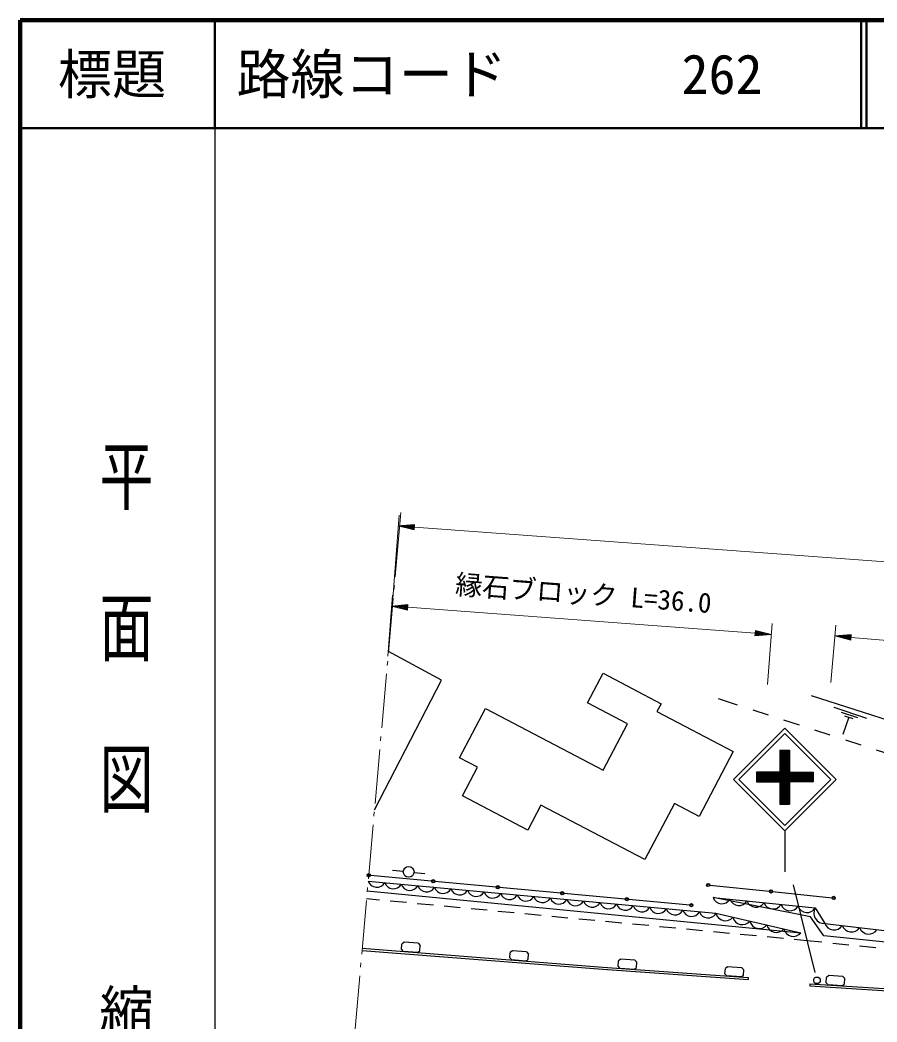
# Model space of a CAD drawing. Units: millimetres, scale not verified. Extents: x 40000 to 680000, y 20000 to 380000.
# Drawn here: x 40000 to 119205, y 287422 to 380000 of the extents above; entities that cross this region are included whole.
import ezdxf
from ezdxf.enums import TextEntityAlignment as Align

# ---------------------------------------------------------------- set-up
doc = ezdxf.new("R2010")
doc.units = ezdxf.units.MM
doc.header["$LTSCALE"] = 1000
for name, color, linetype, lineweight in [('M-BGD', 7, 'Continuous', 25), ('M-BGD-HTXT', 7, 'Continuous', 13), ('M-STR-HTXT', 7, 'Continuous', 13), ('M-STR-STRC', 7, 'Continuous', 25), ('M-STR-STRD', 7, 'Continuous', 25), ('M-TTL', 2, 'Continuous', 140), ('M-TTL-BAND', 7, 'Continuous', 25), ('M-TTL-LINE', 7, 'Continuous', 50)]:
    doc.layers.add(name, color=color, linetype=linetype, lineweight=lineweight)
doc.layers.add('M-TTL-TXT', color=7, linetype='Continuous')
doc.styles.add('@ＭＳ ゴシック', font='')
doc.styles.add('ＭＳ ゴシック', font='')
doc.styles.get('@ＭＳ ゴシック').set_extended_font_data('@MS Gothic')
doc.styles.get('ＭＳ ゴシック').set_extended_font_data('MS Gothic')

msp = doc.modelspace()

# ---------------------------------------------------------------- hatches: boundary and pattern name
at = {"layer": 'M-STR-STRC'}
h = msp.add_hatch(dxfattribs=at)
h.set_pattern_fill('USER', color=256, style=0, pattern_type=2)
h.set_pattern_definition([(45, (625804, 433718), (-70.7128, 70.7128), []), (135, (625804, 433718), (-70.71634, -70.71634), [])])
h.paths.add_polyline_path([(108069, 309595), (108069, 310495), (110231, 310495), (110231, 312527), (111131, 312527), (111131, 307562), (110231, 307562), (110231, 309595)])
h = msp.add_hatch(dxfattribs=at)
h.set_pattern_fill('USER', color=256, style=0, pattern_type=2)
h.set_pattern_definition([(315, (113293, 310072), (70.7107, 70.7107), []), (45, (113293, 310072), (-70.7107, 70.7107), [])])
h.paths.add_polyline_path([(111131, 310495), (111131, 309595), (113293, 309595), (113293, 310495)])

# ---------------------------------------------------------------- linework, layer by layer
at = {"layer": 'M-BGD'}
for p, q in [((92447, 316906), (93890, 319651)), ((93890, 319651), (99250, 316832)), ((96143, 314962), (92447, 316906)), ((99250, 316832), (98870, 316109)), ((106329, 316694), (104560, 317265)), ((80625, 311831), (83026, 316395)), ((83026, 316395), (93892, 310681)), ((98870, 316109), (105923, 312400)), ((109183, 315772), (107756, 316233)), ((115205, 316499), (118245, 315498)), ((115899, 316046), (117419, 315545)), ((116212, 315718), (116972, 315468)), ((93892, 310681), (96143, 314962)), ((112038, 314850), (110611, 315311)), ((116592, 315593), (116058, 313972)), ((114893, 313928), (113465, 314389)), ((117748, 313005), (116320, 313467)), ((105923, 312400), (102772, 306409)), ((120602, 312083), (119175, 312544)), ((82281, 310960), (80625, 311831)), ((80898, 308330), (82281, 310960)), ((86928, 305159), (80898, 308330)), ((88143, 307469), (86928, 305159)), ((97746, 302419), (88143, 307469)), ((100478, 307615), (97746, 302419)), ((102772, 306409), (100478, 307615)), ((78043, 300437), (72378, 300962)), ((75423, 301332), (74426, 301411)), ((76419, 301238), (77413, 301129)), ((84007, 299885), (78342, 300409)), ((103761, 300060), (109260, 299494)), ((72099, 299544), (112159, 295663)), ((89971, 299333), (84305, 299857)), ((95934, 298780), (90269, 299305)), ((109558, 299463), (115057, 298897)), ((72036, 298825), (73223, 298713)), ((74218, 298618), (75712, 298477)), ((76707, 298382), (78201, 298240)), ((79196, 298146), (80689, 298004)), ((101898, 298228), (96233, 298753)), ((81685, 297910), (83178, 297768)), ((84174, 297673), (85667, 297532)), ((86663, 297437), (88156, 297295)), ((89151, 297201), (90645, 297059)), ((91640, 296965), (93133, 296823)), ((94129, 296728), (95622, 296587)), ((96618, 296492), (98111, 296351)), ((99107, 296256), (100600, 296114)), ((101595, 296020), (103089, 295878)), ((104084, 295784), (105578, 295642)), ((106573, 295547), (108066, 295406)), ((75245, 294140), (75282, 294621)), ((75496, 294791), (75282, 294621)), ((76794, 294689), (75496, 294791)), ((76794, 294689), (76979, 294488)), ((76941, 294006), (76979, 294488)), ((109062, 295311), (110555, 295169)), ((111551, 295075), (112738, 294962)), ((112738, 294962), (114124, 294820)), ((115119, 294717), (116611, 294564)), ((117605, 294461), (119098, 294308)), ((75429, 293939), (75245, 294140)), ((76727, 293837), (75429, 293939)), ((76727, 293837), (76941, 294006)), ((85277, 293351), (85315, 293832)), ((85528, 294002), (85315, 293832)), ((86826, 293899), (85528, 294002)), ((86826, 293899), (87011, 293699)), ((86973, 293217), (87011, 293699)), ((85461, 293150), (85277, 293351)), ((86759, 293048), (85461, 293150)), ((86759, 293048), (86973, 293217)), ((95274, 292575), (95309, 293057)), ((95461, 292375), (95274, 292575)), ((95521, 293228), (95309, 293057)), ((96820, 293135), (95521, 293228)), ((96820, 293135), (97006, 292936)), ((96972, 292454), (97006, 292936)), ((96759, 292283), (95461, 292375)), ((96759, 292283), (96972, 292454)), ((105157, 291873), (105192, 292355)), ((105344, 291674), (105157, 291873)), ((105404, 292526), (105192, 292355)), ((106642, 291582), (105344, 291674)), ((106703, 292434), (105404, 292526)), ((106642, 291582), (106855, 291753)), ((106703, 292434), (106889, 292235)), ((106855, 291753), (106889, 292235)), ((114759, 291706), (114547, 291533)), ((116058, 291623), (114759, 291706)), ((116058, 291623), (116246, 291425)), ((114517, 291051), (114547, 291533)), ((114705, 290853), (114517, 291051)), ((116004, 290771), (114705, 290853)), ((116004, 290771), (116215, 290943)), ((116215, 290943), (116246, 291425))]:
    msp.add_line(p, q, dxfattribs=at)
for points in [[(72763, 307024), (78950, 319007), (74059, 321639)], [(113135, 317601), (125243, 313701), (142407, 309002), (149991, 308076), (142481, 301072), (142011, 301739), (149991, 308076)], [(72179, 300437), (104325, 297461), (112159, 295663)], [(104051, 298926), (113483, 297954), (114391, 296517), (127229, 295003), (131401, 294008)], [(131410, 293627), (114285, 295368), (113057, 297136), (104051, 298926)]]:
    msp.add_lwpolyline(points, dxfattribs=at)
for centre, radius in [((72228, 300975), 150), ((72228, 300975), 120), ((72228, 300975), 100), ((72228, 300975), 100), ((72228, 300975), 100), ((72228, 300975), 100), ((75922, 301292), 500), ((78192, 300423), 150), ((78192, 300423), 120), ((78192, 300423), 100), ((78192, 300423), 100), ((78192, 300423), 100), ((78192, 300423), 100), ((84156, 299871), 150), ((84156, 299871), 120), ((84156, 299871), 100), ((84156, 299871), 100), ((84156, 299871), 100), ((84156, 299871), 100), ((103612, 300076), 150), ((103612, 300076), 120), ((103612, 300076), 100), ((103612, 300076), 100), ((103612, 300076), 100), ((103612, 300076), 100), ((90120, 299319), 150), ((90120, 299319), 120), ((90120, 299319), 100), ((90120, 299319), 100), ((90120, 299319), 100), ((90120, 299319), 100), ((109409, 299479), 150), ((109409, 299479), 120), ((109409, 299479), 100), ((109409, 299479), 100), ((109409, 299479), 100), ((109409, 299479), 100), ((115206, 298881), 150), ((96084, 298767), 150), ((96084, 298767), 120), ((96084, 298767), 100), ((96084, 298767), 100), ((96084, 298767), 100), ((96084, 298767), 100), ((102048, 298214), 150), ((102048, 298214), 120), ((102048, 298214), 100), ((102048, 298214), 100), ((102048, 298214), 100), ((102048, 298214), 100), ((115206, 298881), 120), ((115206, 298881), 100), ((115206, 298881), 100), ((115206, 298881), 100), ((115206, 298881), 100)]:
    msp.add_circle(centre, radius, dxfattribs=at)
for centre, radius, start, end in [((72975, 300706), 841, 198.62289, 330.79698), ((74506, 300564), 841, 198.62289, 330.79698), ((76037, 300422), 841, 198.62289, 330.79698), ((77568, 300280), 841, 198.62289, 330.79698), ((79098, 300139), 841, 198.62289, 330.79698), ((80629, 299997), 841, 198.62289, 330.79698), ((82160, 299855), 841, 198.62289, 330.79698), ((83691, 299713), 841, 198.62289, 330.79698), ((85222, 299572), 841, 198.62289, 330.79698), ((86752, 299430), 841, 198.62289, 330.79698), ((88283, 299288), 841, 198.62289, 330.79698), ((89814, 299147), 841, 198.62289, 330.79698), ((91345, 299005), 841, 198.62289, 330.79698), ((92875, 298863), 841, 198.62289, 330.79698), ((94406, 298721), 841, 198.62289, 330.79698), ((95937, 298580), 841, 198.62289, 330.79698), ((97468, 298438), 841, 198.62289, 330.79698), ((104875, 299217), 874, 199.4721, 328.76474), ((106447, 299055), 874, 199.4721, 328.76474), ((108019, 298893), 874, 199.4721, 328.76474), ((109591, 298731), 874, 199.4721, 328.76474), ((111163, 298569), 874, 199.4721, 328.76474), ((112736, 298407), 874, 199.4721, 328.76474), ((98998, 298296), 841, 198.62289, 330.79698), ((100529, 298154), 841, 198.62289, 330.79698), ((102060, 298013), 841, 198.62289, 330.79698), ((103591, 297871), 841, 198.62289, 330.79698), ((105197, 297667), 896, 193.31491, 320.84606), ((114336, 297488), 972, 151.34515, 273.229), ((106764, 297308), 896, 193.31491, 320.84606), ((108331, 296948), 896, 193.31491, 320.84606), ((109897, 296589), 896, 193.31491, 320.84606), ((115241, 296822), 903, 199.77215, 326.77779), ((116845, 296633), 903, 199.77215, 326.77779), ((111464, 296229), 896, 193.31491, 320.84606), ((118450, 296444), 903, 199.77215, 326.77779)]:
    msp.add_arc(centre, radius, start, end, dxfattribs=at)
at = {"layer": 'M-BGD-HTXT'}
for p, q in [((74671, 328540), (75198, 334490)), ((74565, 327345), (74600, 327743)), ((74052, 321567), (74494, 326548)), ((73946, 320372), (73982, 320770)), ((73434, 314595), (73876, 319575)), ((73328, 313399), (73363, 313798)), ((72816, 307622), (73257, 312602)), ((72710, 306427), (72745, 306825)), ((72197, 300649), (72639, 305630)), ((72091, 299454), (72127, 299852)), ((71579, 293677), (72021, 298657)), ((71473, 292481), (71508, 292880)), ((70875, 285735), (71402, 291684))]:
    msp.add_line(p, q, dxfattribs=at)
at = {"layer": 'M-STR-HTXT'}
for p, q in [((74463, 326542), (75030, 334251)), ((74957, 333254), (76471, 333393)), ((76457, 333194), (75260, 333282)), ((75563, 333310), (76460, 333244)), ((76464, 333294), (75866, 333338)), ((76168, 333365), (76468, 333343)), ((76435, 332895), (76471, 333393)), ((74957, 333254), (76435, 332895)), ((74957, 333254), (76453, 333144)), ((76449, 333094), (75253, 333182)), ((75548, 333110), (76446, 333044)), ((76442, 332994), (75844, 333038)), ((76139, 332966), (76438, 332944)), ((76453, 333144), (182531, 325343)), ((73995, 321236), (74413, 326844)), ((74339, 325847), (75854, 325985)), ((75839, 325785), (74642, 325875)), ((74945, 325902), (75842, 325835)), ((75846, 325885), (75248, 325930)), ((75551, 325957), (75850, 325935)), ((75816, 325486), (75854, 325985)), ((74339, 325847), (75816, 325486)), ((74339, 325847), (75835, 325735)), ((75831, 325686), (74635, 325775)), ((74930, 325703), (75827, 325636)), ((75824, 325586), (75225, 325630)), ((75521, 325558), (75820, 325536)), ((75835, 325735), (107950, 323339)), ((109102, 318616), (109520, 324225)), ((114956, 318789), (115399, 324083)), ((107969, 323588), (107931, 323090)), ((109446, 323228), (107931, 323090)), ((108234, 323117), (107935, 323140)), ((107939, 323190), (108537, 323145)), ((108840, 323172), (107943, 323239)), ((107946, 323289), (109143, 323200)), ((109446, 323228), (107950, 323339)), ((107954, 323389), (109150, 323300)), ((108855, 323372), (107957, 323439)), ((107961, 323489), (108559, 323444)), ((108264, 323516), (107965, 323539)), ((109446, 323228), (107969, 323588)), ((115316, 323087), (116832, 323211)), ((116815, 323011), (115619, 323112)), ((115922, 323136), (116819, 323061)), ((116823, 323111), (116225, 323161)), ((116528, 323186), (116827, 323161)), ((116790, 322712), (116832, 323211)), ((115316, 323087), (116790, 322712)), ((115316, 323087), (116811, 322962)), ((116807, 322912), (115611, 323012)), ((115906, 322937), (116802, 322862)), ((116798, 322812), (116200, 322862)), ((116495, 322787), (116794, 322762)), ((116811, 322962), (153128, 319920))]:
    msp.add_line(p, q, dxfattribs=at)
at = {"layer": 'M-STR-STRC'}
for p, q in [((105953, 309824), (110690, 314562)), ((106448, 309824), (110690, 314067)), ((110690, 314562), (115428, 309824)), ((110690, 314067), (114933, 309824)), ((110231, 312527), (111131, 312527)), ((110231, 312527), (110231, 310495)), ((111131, 312527), (111131, 310495)), ((110231, 310495), (108069, 310495)), ((108069, 310495), (108069, 309595)), ((105953, 309824), (110690, 305087)), ((106448, 309824), (110690, 305582)), ((108069, 309595), (110231, 309595)), ((110231, 309595), (110231, 307562)), ((110690, 305582), (114933, 309824)), ((110690, 305087), (115428, 309824)), ((111131, 309595), (111131, 307562)), ((110231, 307562), (111131, 307562)), ((110690, 305087), (110690, 301299)), ((111471, 300098), (113476, 291985))]:
    msp.add_line(p, q, dxfattribs=at)
msp.add_lwpolyline([(111131, 310495), (113293, 310495), (113293, 309595), (111131, 309595)], dxfattribs=at)
msp.add_circle((113662, 291269), 305, dxfattribs=at)
at = {"layer": 'M-STR-STRD'}
for p, q in [((71611, 294039), (93863, 292288)), ((71627, 294238), (93878, 292488)), ((93863, 292288), (107289, 291336)), ((93878, 292488), (107303, 291535)), ((107303, 291535), (107289, 291336)), ((113010, 290960), (112999, 290761))]:
    msp.add_line(p, q, dxfattribs=at)
for points in [[(112997, 290761), (134141, 289410), (154160, 288357)], [(113010, 290960), (134059, 289625), (154170, 288556)]]:
    msp.add_lwpolyline(points, dxfattribs=at)
at = {"layer": 'M-TTL'}
for p, q in [((40000, 380000), (40000, 20000)), ((680000, 380000), (40000, 380000))]:
    msp.add_line(p, q, dxfattribs=at)
at = {"layer": 'M-TTL-BAND'}
msp.add_line((58000, 370000), (58000, 20000), dxfattribs=at)
at = {"layer": 'M-TTL-LINE'}
for p, q in [((58000, 380000), (58000, 370000)), ((117750, 380000), (117750, 370000)), ((118250, 380000), (118250, 370000)), ((40000, 370000), (680000, 370000))]:
    msp.add_line(p, q, dxfattribs=at)

# ---------------------------------------------------------------- texts
at = {"layer": 'M-STR-HTXT', "style": 'ＭＳ ゴシック'}
msp.add_text('縁石ブロック L=36.0', height=1833, rotation=355.733, dxfattribs=at).set_placement((91967, 325535), align=Align.BOTTOM_CENTER)
at = {"layer": 'M-TTL-BAND', "style": '@ＭＳ ゴシック', "width": 1.4}
msp.add_text('平  面  図', height=3666, rotation=270, dxfattribs=at).set_placement((49777, 306475), align=Align.MIDDLE_RIGHT)
at = {"layer": 'M-TTL-BAND', "style": '@ＭＳ ゴシック'}
msp.add_text('縮尺千分の一', height=3666, rotation=270, dxfattribs=at).set_placement((49777, 261030), align=Align.MIDDLE_RIGHT)
at = {"layer": 'M-TTL-TXT', "style": 'ＭＳ ゴシック'}
msp.add_text('標題', height=3666, dxfattribs=at).set_placement((48500, 375000), align=Align.MIDDLE_CENTER)
for s, p in [('路線コード', (60000, 375000)), ('262', (101142, 375000))]:
    msp.add_text(s, height=3666, dxfattribs=at).set_placement(p, align=Align.MIDDLE_LEFT)

doc.saveas('drawing.dxf')
